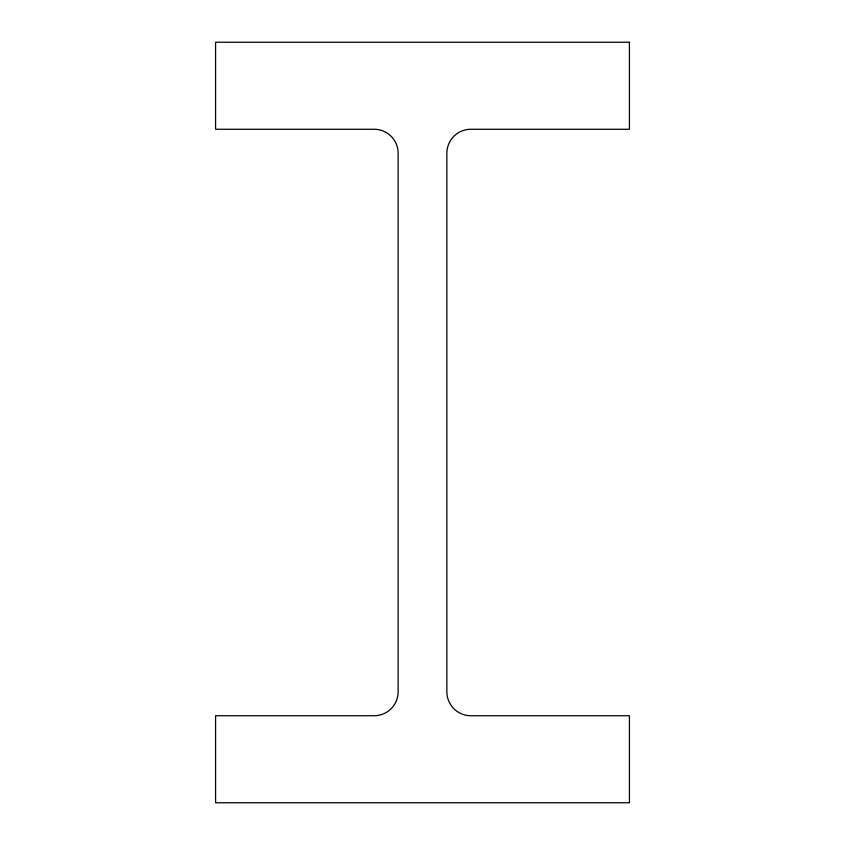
<?xml version="1.0" encoding="UTF-8"?>
<svg xmlns="http://www.w3.org/2000/svg" width="845" height="845" viewBox="0 0 845 845"><rect width="100%" height="100%" fill="white"/><g stroke="black" fill="none" stroke-linecap="round" stroke-linejoin="round"><path stroke-width="1.27" d="M629.419 42.25L215.581 42.25L215.581 129.264L374.187 129.264A23.945 23.945 0 0 1 398.132 153.209L398.132 691.791A23.945 23.945 0 0 1 374.187 715.736L215.581 715.736L215.581 802.75L629.419 802.75L629.419 715.736L470.813 715.736A23.945 23.945 0 0 1 446.868 691.791L446.868 153.209A23.945 23.945 0 0 1 470.813 129.264L629.419 129.264L629.419 42.25"/></g></svg>
